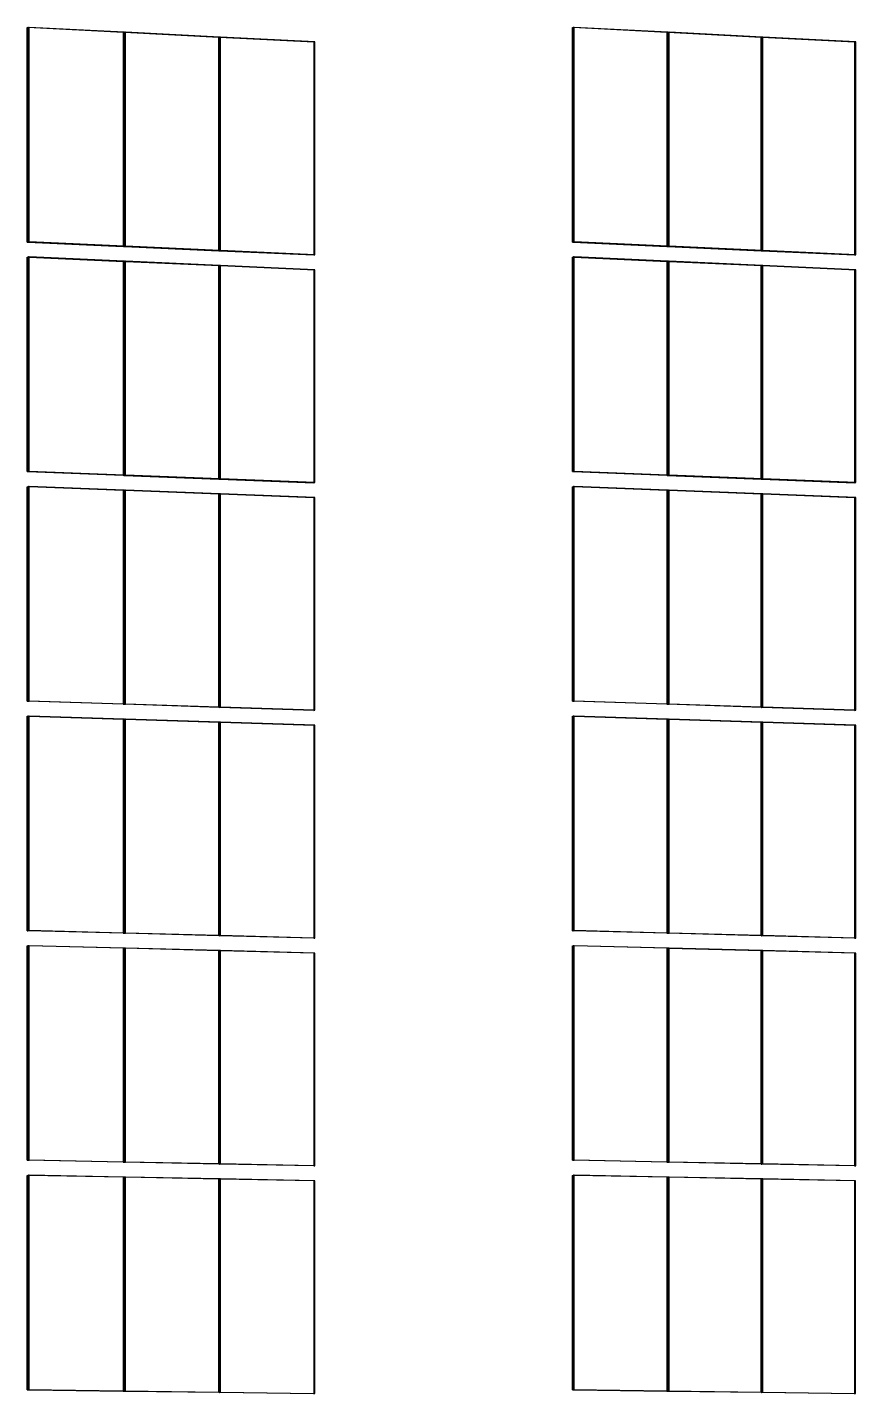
# Model space of a CAD drawing. Header units: inches. Extents: x -3457 to 3579, y -2730 to 2631.
# Drawn here: x 949 to 1385, y 256 to 975 of the extents above; entities that cross this region are included whole.
import ezdxf

# ---------------------------------------------------------------- set-up
doc = ezdxf.new("R2010")
doc.units = ezdxf.units.IN
doc.header["$MEASUREMENT"] = 0

msp = doc.modelspace()

# ---------------------------------------------------------------- linework, layer by layer
for p, q in [((948.9, 974.76), (949.49, 974.91)), ((948.9, 861.88), (948.9, 974.76)), ((949.25, 974.74), (949.84, 974.89)), ((999.36, 972.19), (949.25, 974.74)), ((949.25, 974.74), (949.25, 861.87)), ((949.49, 862.02), (949.49, 974.91)), ((949.84, 974.89), (949.49, 974.91)), ((949.84, 862.01), (949.84, 974.89)), ((999.95, 972.34), (949.84, 974.89)), ((999.36, 972.19), (999.95, 972.34)), ((999.36, 972.19), (999.36, 859.61)), ((999.63, 972.17), (1000.22, 972.33)), ((999.63, 859.6), (999.63, 972.17)), ((999.95, 859.75), (999.95, 972.34)), ((999.98, 972.15), (1000.57, 972.31)), ((999.98, 972.15), (999.98, 859.58)), ((1049.74, 969.62), (999.98, 972.15)), ((1000.22, 859.74), (1000.22, 972.33)), ((1000.57, 972.31), (1000.22, 972.33)), ((1000.57, 859.72), (1000.57, 972.31)), ((1050.33, 969.78), (1000.57, 972.31)), ((1235.85, 974.76), (1236.48, 974.91)), ((1235.85, 861.88), (1235.85, 974.76)), ((1236.2, 974.74), (1236.83, 974.89)), ((1285.55, 972.19), (1236.2, 974.74)), ((1236.2, 974.74), (1236.2, 861.87)), ((1236.48, 862.02), (1236.48, 974.91)), ((1236.83, 974.89), (1236.48, 974.91)), ((1236.83, 862.01), (1236.83, 974.89)), ((1286.19, 972.34), (1236.83, 974.89)), ((1285.55, 972.19), (1286.19, 972.34)), ((1285.55, 972.19), (1285.55, 859.61)), ((1285.82, 972.17), (1286.46, 972.33)), ((1285.82, 859.6), (1285.82, 972.17)), ((1286.16, 972.15), (1286.8, 972.31)), ((1286.16, 972.15), (1286.16, 859.58)), ((1335.18, 969.62), (1286.16, 972.15)), ((1286.19, 859.75), (1286.19, 972.34)), ((1286.46, 859.74), (1286.46, 972.33)), ((1286.8, 972.31), (1286.46, 972.33)), ((1286.8, 859.72), (1286.8, 972.31)), ((1335.82, 969.78), (1286.8, 972.31)), ((1049.74, 969.62), (1050.33, 969.78)), ((1049.74, 857.34), (1049.74, 969.62)), ((1049.82, 969.62), (1049.74, 969.62)), ((1049.82, 969.62), (1050.42, 969.77)), ((1049.82, 969.62), (1049.82, 857.34)), ((1050.08, 969.6), (1050.68, 969.76)), ((1099.67, 967.08), (1050.08, 969.6)), ((1050.08, 969.6), (1050.08, 857.33)), ((1050.33, 857.48), (1050.33, 969.78)), ((1050.42, 969.77), (1050.33, 969.78)), ((1050.42, 857.48), (1050.42, 969.77)), ((1050.68, 969.76), (1050.42, 969.77)), ((1100.27, 967.24), (1050.68, 969.76)), ((1050.68, 857.47), (1050.68, 969.76)), ((1099.67, 967.08), (1100.27, 967.24)), ((1099.67, 967.08), (1099.67, 855.1)), ((1100.27, 855.23), (1100.27, 967.24)), ((1335.18, 969.62), (1335.82, 969.78)), ((1335.18, 857.34), (1335.18, 969.62)), ((1335.26, 969.62), (1335.18, 969.62)), ((1335.26, 969.62), (1335.9, 969.77)), ((1335.26, 969.62), (1335.26, 857.34)), ((1335.51, 969.6), (1336.16, 969.76)), ((1384.35, 967.08), (1335.51, 969.6)), ((1335.51, 969.6), (1335.51, 857.33)), ((1335.82, 857.48), (1335.82, 969.78)), ((1335.9, 969.77), (1335.82, 969.78)), ((1335.9, 857.48), (1335.9, 969.77)), ((1336.16, 969.76), (1335.9, 969.77)), ((1385, 967.24), (1336.16, 969.76)), ((1336.16, 857.47), (1336.16, 969.76)), ((1384.35, 967.08), (1385, 967.24)), ((1384.35, 967.08), (1384.35, 855.1)), ((1385, 855.23), (1385, 967.24)), ((949.49, 862.02), (948.9, 861.88)), ((948.9, 861.88), (949.25, 861.87)), ((949.25, 861.87), (949.84, 862.01)), ((949.25, 861.87), (999.36, 859.61)), ((949.77, 862.01), (949.84, 862.01)), ((999.95, 859.75), (949.84, 862.01)), ((999.36, 859.61), (999.95, 859.75)), ((1000.22, 859.74), (999.63, 859.6)), ((999.63, 859.6), (999.98, 859.58)), ((1000.22, 859.74), (999.95, 859.75)), ((999.98, 859.58), (1000.57, 859.72)), ((999.98, 859.58), (1049.74, 857.34)), ((1000.5, 859.72), (1000.22, 859.74)), ((1000.57, 859.72), (1000.5, 859.72)), ((1050.33, 857.48), (1000.57, 859.72)), ((1050.33, 857.48), (1049.74, 857.34)), ((1049.74, 857.34), (1049.82, 857.34)), ((1049.82, 857.34), (1050.42, 857.48)), ((1049.82, 857.34), (1050.08, 857.33)), ((1050.08, 857.33), (1050.68, 857.47)), ((1050.08, 857.33), (1099.67, 855.1)), ((1050.42, 857.48), (1050.33, 857.48)), ((1050.68, 857.47), (1050.42, 857.48)), ((1100.27, 855.23), (1050.68, 857.47)), ((1236.48, 862.02), (1235.85, 861.88)), ((1235.85, 861.88), (1236.2, 861.87)), ((1236.2, 861.87), (1236.83, 862.01)), ((1236.2, 861.87), (1285.55, 859.61)), ((1236.76, 862.01), (1236.83, 862.01)), ((1286.19, 859.75), (1236.83, 862.01)), ((1285.55, 859.61), (1286.19, 859.75)), ((1286.46, 859.74), (1285.82, 859.6)), ((1285.82, 859.6), (1286.16, 859.58)), ((1286.16, 859.58), (1286.8, 859.72)), ((1286.16, 859.58), (1335.18, 857.34)), ((1286.46, 859.74), (1286.19, 859.75)), ((1286.73, 859.72), (1286.46, 859.74)), ((1286.8, 859.72), (1286.73, 859.72)), ((1335.82, 857.48), (1286.8, 859.72)), ((1335.82, 857.48), (1335.18, 857.34)), ((1335.18, 857.34), (1335.26, 857.34)), ((1335.26, 857.34), (1335.9, 857.48)), ((1335.26, 857.34), (1335.51, 857.33)), ((1335.51, 857.33), (1336.16, 857.47)), ((1335.51, 857.33), (1384.35, 855.1)), ((1335.9, 857.48), (1335.82, 857.48)), ((1336.16, 857.47), (1335.9, 857.48)), ((1385, 855.23), (1336.16, 857.47)), ((948.9, 853.94), (949.49, 854.07)), ((948.9, 741.06), (948.9, 853.94)), ((949.25, 853.92), (949.83, 854.06)), ((949.25, 853.92), (949.25, 741.05)), ((949.83, 853.89), (949.25, 853.92)), ((949.49, 741.18), (949.49, 854.07)), ((949.83, 854.06), (949.49, 854.07)), ((999.95, 851.82), (949.83, 854.06)), ((949.83, 853.89), (949.83, 854.06)), ((949.83, 741.17), (949.83, 853.89)), ((999.36, 851.68), (949.83, 853.89)), ((949.83, 853.89), (999.55, 851.73)), ((999.36, 851.68), (999.55, 851.73)), ((999.36, 851.68), (999.36, 739.11)), ((999.55, 851.73), (999.95, 851.82)), ((999.55, 851.73), (999.82, 851.72)), ((999.63, 851.67), (999.82, 851.72)), ((999.63, 739.1), (999.63, 851.67)), ((999.82, 851.72), (999.95, 851.75)), ((999.82, 851.72), (999.95, 851.71)), ((999.95, 851.75), (999.95, 851.82)), ((999.95, 851.75), (1000.22, 851.81)), ((999.95, 851.71), (999.95, 851.75)), ((999.95, 739.23), (999.95, 851.71)), ((999.95, 851.71), (1000.17, 851.7)), ((999.97, 851.66), (1000.17, 851.7)), ((1000.22, 851.65), (999.97, 851.66)), ((999.97, 851.66), (999.97, 739.08)), ((1000.17, 851.7), (1000.22, 851.71)), ((1000.17, 851.7), (1000.22, 851.7)), ((1000.56, 851.79), (1000.22, 851.81)), ((1000.22, 851.71), (1000.22, 851.81)), ((1000.22, 851.71), (1000.56, 851.79)), ((1000.22, 851.7), (1000.22, 851.71)), ((1000.22, 851.65), (1000.22, 851.7)), ((1000.22, 851.7), (1000.56, 851.69)), ((1000.22, 739.22), (1000.22, 851.65)), ((1000.56, 851.63), (1000.22, 851.65)), ((1050.33, 849.57), (1000.56, 851.79)), ((1000.56, 851.69), (1000.56, 851.79)), ((1000.56, 851.63), (1000.56, 851.69)), ((1000.56, 851.69), (1050.13, 849.53)), ((1000.56, 739.2), (1000.56, 851.63)), ((1049.73, 849.44), (1000.56, 851.63)), ((1049.73, 849.44), (1050.13, 849.53)), ((1049.82, 849.43), (1049.73, 849.44)), ((1049.73, 737.16), (1049.73, 849.44)), ((1049.82, 849.43), (1050.22, 849.52)), ((1049.82, 849.43), (1049.82, 737.16)), ((1050.08, 849.42), (1050.33, 849.48)), ((1050.33, 849.41), (1050.08, 849.42)), ((1050.08, 849.42), (1050.08, 737.15)), ((1050.13, 849.53), (1050.33, 849.57)), ((1050.13, 849.53), (1050.22, 849.52)), ((1050.22, 849.52), (1050.33, 849.55)), ((1050.22, 849.52), (1050.33, 849.52)), ((1050.42, 849.57), (1050.33, 849.57)), ((1050.33, 849.55), (1050.42, 849.57)), ((1050.33, 849.55), (1050.33, 849.57)), ((1050.33, 849.52), (1050.33, 849.55)), ((1050.33, 849.52), (1050.42, 849.52)), ((1050.33, 849.48), (1050.33, 849.52)), ((1050.33, 849.48), (1050.42, 849.5)), ((1050.33, 849.41), (1050.33, 849.48)), ((1050.33, 737.28), (1050.33, 849.41)), ((1050.42, 849.41), (1050.33, 849.41)), ((1050.68, 849.56), (1050.42, 849.57)), ((1050.42, 849.52), (1050.42, 849.57)), ((1050.42, 849.52), (1050.48, 849.51)), ((1050.42, 849.5), (1050.42, 849.52)), ((1050.42, 849.5), (1050.48, 849.51)), ((1050.42, 849.41), (1050.42, 849.5)), ((1050.42, 737.27), (1050.42, 849.41)), ((1050.68, 849.4), (1050.42, 849.41)), ((1050.48, 849.51), (1050.68, 849.56)), ((1050.48, 849.51), (1050.68, 849.5)), ((1100.27, 847.35), (1050.68, 849.56)), ((1050.68, 849.5), (1050.68, 849.56)), ((1050.68, 849.5), (1100.27, 847.35)), ((1050.68, 849.4), (1050.68, 849.5)), ((1050.68, 737.26), (1050.68, 849.4)), ((1099.66, 847.21), (1050.68, 849.4)), ((1099.67, 855.1), (1100.27, 855.23)), ((1235.85, 853.94), (1236.48, 854.07)), ((1235.85, 741.06), (1235.85, 853.94)), ((1236.19, 853.92), (1236.82, 854.06)), ((1236.19, 853.92), (1236.19, 741.05)), ((1236.82, 853.89), (1236.19, 853.92)), ((1236.48, 741.18), (1236.48, 854.07)), ((1236.82, 854.06), (1236.48, 854.07)), ((1286.19, 851.82), (1236.82, 854.06)), ((1236.82, 853.89), (1236.82, 854.06)), ((1236.82, 741.17), (1236.82, 853.89)), ((1285.55, 851.68), (1236.82, 853.89)), ((1236.82, 853.89), (1285.76, 851.73)), ((1285.55, 851.68), (1285.76, 851.73)), ((1285.55, 851.68), (1285.55, 739.11)), ((1285.76, 851.73), (1286.19, 851.82)), ((1285.76, 851.73), (1286.03, 851.72)), ((1285.82, 851.67), (1286.03, 851.72)), ((1285.82, 739.1), (1285.82, 851.67)), ((1286.03, 851.72), (1286.19, 851.75)), ((1286.03, 851.72), (1286.19, 851.71)), ((1286.16, 851.66), (1286.19, 851.66)), ((1286.19, 851.66), (1286.16, 851.66)), ((1286.16, 851.66), (1286.16, 739.08)), ((1286.19, 851.75), (1286.19, 851.82)), ((1286.19, 851.75), (1286.45, 851.81)), ((1286.19, 851.71), (1286.19, 851.75)), ((1286.19, 851.71), (1286.37, 851.7)), ((1286.19, 851.66), (1286.19, 851.71)), ((1286.19, 851.66), (1286.37, 851.7)), ((1286.19, 739.23), (1286.19, 851.66)), ((1286.19, 851.66), (1286.19, 851.66)), ((1286.45, 851.64), (1286.19, 851.66)), ((1286.37, 851.7), (1286.45, 851.72)), ((1286.37, 851.7), (1286.45, 851.7)), ((1286.79, 851.79), (1286.45, 851.81)), ((1286.45, 851.72), (1286.45, 851.81)), ((1286.45, 851.72), (1286.79, 851.79)), ((1286.45, 851.7), (1286.45, 851.72)), ((1286.45, 851.64), (1286.45, 851.7)), ((1286.45, 851.7), (1286.79, 851.68)), ((1286.45, 739.22), (1286.45, 851.64)), ((1286.79, 851.63), (1286.45, 851.64)), ((1335.82, 849.57), (1286.79, 851.79)), ((1286.79, 851.68), (1286.79, 851.79)), ((1286.79, 851.68), (1335.6, 849.53)), ((1286.79, 851.63), (1286.79, 851.68)), ((1286.79, 739.2), (1286.79, 851.63)), ((1335.17, 849.44), (1286.79, 851.63)), ((1335.17, 849.44), (1335.6, 849.53)), ((1335.26, 849.43), (1335.17, 849.44)), ((1335.17, 737.16), (1335.17, 849.44)), ((1335.26, 849.43), (1335.68, 849.52)), ((1335.26, 849.43), (1335.26, 737.16)), ((1335.51, 849.42), (1335.82, 849.49)), ((1335.82, 849.41), (1335.51, 849.42)), ((1335.51, 849.42), (1335.51, 737.15)), ((1335.6, 849.53), (1335.82, 849.57)), ((1335.6, 849.53), (1335.68, 849.52)), ((1335.68, 849.52), (1335.82, 849.55)), ((1335.68, 849.52), (1335.82, 849.52)), ((1335.9, 849.57), (1335.82, 849.57)), ((1335.82, 849.55), (1335.9, 849.57)), ((1335.82, 849.55), (1335.82, 849.57)), ((1335.82, 849.52), (1335.82, 849.55)), ((1335.82, 849.52), (1335.9, 849.52)), ((1335.82, 849.49), (1335.82, 849.52)), ((1335.82, 849.49), (1335.9, 849.5)), ((1335.82, 849.41), (1335.82, 849.49)), ((1335.82, 737.28), (1335.82, 849.41)), ((1335.9, 849.4), (1335.82, 849.41)), ((1336.16, 849.56), (1335.9, 849.57)), ((1335.9, 849.52), (1335.9, 849.57)), ((1335.9, 849.52), (1335.94, 849.51)), ((1335.9, 849.5), (1335.9, 849.52)), ((1335.9, 849.5), (1335.94, 849.51)), ((1335.9, 849.4), (1335.9, 849.5)), ((1335.9, 737.27), (1335.9, 849.4)), ((1336.16, 849.39), (1335.9, 849.4)), ((1335.94, 849.51), (1336.16, 849.56)), ((1335.94, 849.51), (1336.16, 849.5)), ((1385, 847.35), (1336.16, 849.56)), ((1336.16, 849.5), (1336.16, 849.56)), ((1336.16, 849.5), (1385, 847.35)), ((1336.16, 849.39), (1336.16, 849.5)), ((1336.16, 737.26), (1336.16, 849.39)), ((1384.35, 847.21), (1336.16, 849.39)), ((1384.35, 855.1), (1385, 855.23)), ((1099.66, 847.21), (1100.27, 847.35)), ((1099.66, 847.21), (1099.66, 735.23)), ((1100.27, 735.34), (1100.27, 847.35)), ((1384.35, 847.21), (1385, 847.35)), ((1384.35, 847.21), (1384.35, 735.23)), ((1385, 735.34), (1385, 847.35)), ((949.49, 741.18), (948.9, 741.06)), ((948.9, 741.06), (949.25, 741.05)), ((949.25, 741.05), (949.83, 741.17)), ((949.25, 741.05), (999.36, 739.11)), ((999.55, 739.15), (949.25, 741.05)), ((949.77, 741.17), (949.83, 741.17)), ((999.95, 739.23), (949.83, 741.17)), ((1236.48, 741.18), (1235.85, 741.06)), ((1235.85, 741.06), (1236.19, 741.05)), ((1236.19, 741.05), (1236.82, 741.17)), ((1236.19, 741.05), (1285.55, 739.11)), ((1285.76, 739.15), (1236.19, 741.05)), ((1236.76, 741.17), (1236.82, 741.17)), ((1286.19, 739.23), (1236.82, 741.17)), ((999.36, 739.11), (999.55, 739.15)), ((999.55, 739.15), (999.95, 739.23)), ((999.82, 739.14), (999.55, 739.15)), ((999.82, 739.14), (999.63, 739.1)), ((999.63, 739.1), (999.97, 739.08)), ((1000.22, 739.22), (999.82, 739.14)), ((1000.17, 739.12), (999.82, 739.14)), ((1000.22, 739.22), (999.95, 739.23)), ((999.97, 739.08), (1000.17, 739.12)), ((999.97, 739.08), (1049.73, 737.16)), ((1000.17, 739.12), (1000.56, 739.2)), ((1050.13, 737.24), (1000.17, 739.12)), ((1000.5, 739.21), (1000.22, 739.22)), ((1000.56, 739.2), (1000.5, 739.21)), ((1050.33, 737.28), (1000.56, 739.2)), ((1050.13, 737.24), (1049.73, 737.16)), ((1049.73, 737.16), (1049.82, 737.16)), ((1049.82, 737.16), (1050.22, 737.23)), ((1049.82, 737.16), (1050.08, 737.15)), ((1050.08, 737.15), (1050.48, 737.22)), ((1050.08, 737.15), (1099.66, 735.23)), ((1050.33, 737.28), (1050.13, 737.24)), ((1050.22, 737.23), (1050.13, 737.24)), ((1050.22, 737.23), (1050.42, 737.27)), ((1050.48, 737.22), (1050.22, 737.23)), ((1050.42, 737.27), (1050.33, 737.28)), ((1050.42, 737.27), (1050.68, 737.26)), ((1050.48, 737.22), (1050.68, 737.26)), ((1100.27, 735.34), (1050.48, 737.22)), ((1100.27, 735.34), (1050.68, 737.26)), ((1099.66, 735.23), (1100.27, 735.34)), ((1285.55, 739.11), (1285.76, 739.15)), ((1285.76, 739.15), (1286.19, 739.23)), ((1286.03, 739.14), (1285.76, 739.15)), ((1286.03, 739.14), (1285.82, 739.1)), ((1285.82, 739.1), (1286.16, 739.08)), ((1286.45, 739.22), (1286.03, 739.14)), ((1286.37, 739.12), (1286.03, 739.14)), ((1286.16, 739.08), (1286.37, 739.12)), ((1286.16, 739.08), (1335.17, 737.16)), ((1286.45, 739.22), (1286.19, 739.23)), ((1286.37, 739.12), (1286.79, 739.2)), ((1335.6, 737.24), (1286.37, 739.12)), ((1286.73, 739.21), (1286.45, 739.22)), ((1286.79, 739.2), (1286.73, 739.21)), ((1335.82, 737.28), (1286.79, 739.2)), ((1335.6, 737.24), (1335.17, 737.16)), ((1335.17, 737.16), (1335.26, 737.16)), ((1335.26, 737.16), (1335.68, 737.23)), ((1335.26, 737.16), (1335.51, 737.15)), ((1335.51, 737.15), (1335.94, 737.22)), ((1335.51, 737.15), (1384.35, 735.23)), ((1335.82, 737.28), (1335.6, 737.24)), ((1335.68, 737.23), (1335.6, 737.24)), ((1335.68, 737.23), (1335.9, 737.27)), ((1335.94, 737.22), (1335.68, 737.23)), ((1335.9, 737.27), (1335.82, 737.28)), ((1335.9, 737.27), (1336.16, 737.26)), ((1335.94, 737.22), (1336.16, 737.26)), ((1385, 735.34), (1335.94, 737.22)), ((1385, 735.34), (1336.16, 737.26)), ((1384.35, 735.23), (1385, 735.34)), ((948.9, 733.11), (949.48, 733.23)), ((948.9, 620.24), (948.9, 733.11)), ((949.25, 733.1), (949.83, 733.22)), ((949.25, 733.1), (949.25, 620.23)), ((949.83, 733.08), (949.25, 733.1)), ((949.48, 620.34), (949.48, 733.23)), ((949.83, 733.22), (949.48, 733.23)), ((999.95, 731.3), (949.83, 733.22)), ((949.83, 733.08), (949.83, 733.22)), ((999.36, 731.18), (949.83, 733.08)), ((949.83, 620.33), (949.83, 733.08)), ((999.36, 731.18), (999.95, 731.3)), ((999.36, 731.18), (999.36, 618.72)), ((999.63, 731.17), (1000.22, 731.29)), ((999.63, 618.6), (999.63, 731.17)), ((999.95, 618.71), (999.95, 731.3)), ((999.97, 731.16), (1000.56, 731.28)), ((999.97, 731.16), (999.97, 618.71)), ((1000.22, 731.15), (999.97, 731.16)), ((1000.56, 731.28), (1000.22, 731.29)), ((1000.22, 731.15), (1000.22, 731.29)), ((1000.22, 618.7), (1000.22, 731.15)), ((1000.56, 731.14), (1000.22, 731.15)), ((1050.33, 729.37), (1000.56, 731.28)), ((1000.56, 731.14), (1000.56, 731.28)), ((1000.56, 618.69), (1000.56, 731.14)), ((1049.73, 729.25), (1000.56, 731.14)), ((1049.73, 729.25), (1050.33, 729.37)), ((1049.82, 729.25), (1049.73, 729.25)), ((1049.73, 617.09), (1049.73, 729.25)), ((1049.82, 729.25), (1050.41, 729.37)), ((1049.82, 729.25), (1049.82, 617.09)), ((1050.08, 729.24), (1050.67, 729.36)), ((1050.08, 729.24), (1050.08, 617.08)), ((1050.33, 729.23), (1050.08, 729.24)), ((1050.41, 729.37), (1050.33, 729.37)), ((1050.33, 729.23), (1050.33, 729.37)), ((1050.33, 617.07), (1050.33, 729.23)), ((1050.41, 729.23), (1050.33, 729.23)), ((1050.67, 729.36), (1050.41, 729.37)), ((1050.41, 729.23), (1050.41, 729.37)), ((1050.41, 617.07), (1050.41, 729.23)), ((1050.67, 729.22), (1050.41, 729.23)), ((1100.26, 727.46), (1050.67, 729.36)), ((1050.67, 729.22), (1050.67, 729.36)), ((1050.67, 617.06), (1050.67, 729.22)), ((1099.66, 727.34), (1050.67, 729.22)), ((1099.66, 727.34), (1100.26, 727.46)), ((1099.66, 727.34), (1099.66, 615.48)), ((1100.26, 615.46), (1100.26, 727.46)), ((1235.85, 733.11), (1236.48, 733.23)), ((1235.85, 620.24), (1235.85, 733.11)), ((1236.19, 733.1), (1236.82, 733.22)), ((1236.19, 733.1), (1236.19, 620.23)), ((1236.82, 733.08), (1236.19, 733.1)), ((1236.48, 620.34), (1236.48, 733.23)), ((1236.82, 733.22), (1236.48, 733.23)), ((1286.19, 731.3), (1236.82, 733.22)), ((1236.82, 733.08), (1236.82, 733.22)), ((1285.55, 731.18), (1236.82, 733.08)), ((1236.82, 620.33), (1236.82, 733.08)), ((1285.55, 731.18), (1286.19, 731.3)), ((1285.55, 731.18), (1285.55, 618.73)), ((1285.82, 731.17), (1286.45, 731.29)), ((1285.82, 618.6), (1285.82, 731.17)), ((1286.16, 731.16), (1286.79, 731.28)), ((1286.19, 731.16), (1286.16, 731.16)), ((1286.16, 731.16), (1286.16, 618.71)), ((1286.19, 731.16), (1286.19, 731.3)), ((1286.19, 618.71), (1286.19, 731.16)), ((1286.45, 731.15), (1286.19, 731.16)), ((1286.79, 731.28), (1286.45, 731.29)), ((1286.45, 731.15), (1286.45, 731.29)), ((1286.45, 618.7), (1286.45, 731.15)), ((1286.79, 731.13), (1286.45, 731.15)), ((1335.81, 729.37), (1286.79, 731.28)), ((1286.79, 731.13), (1286.79, 731.28)), ((1286.79, 618.69), (1286.79, 731.13)), ((1335.17, 729.25), (1286.79, 731.13)), ((1335.17, 729.25), (1335.81, 729.37)), ((1335.25, 729.25), (1335.17, 729.25)), ((1335.17, 617.1), (1335.17, 729.25)), ((1335.25, 729.25), (1335.9, 729.37)), ((1335.25, 729.25), (1335.25, 617.09)), ((1335.51, 729.24), (1336.15, 729.36)), ((1335.51, 729.24), (1335.51, 617.08)), ((1335.81, 729.23), (1335.51, 729.24)), ((1335.9, 729.37), (1335.81, 729.37)), ((1335.81, 729.23), (1335.81, 729.37)), ((1335.81, 617.07), (1335.81, 729.23)), ((1335.9, 729.22), (1335.81, 729.23)), ((1336.15, 729.36), (1335.9, 729.37)), ((1335.9, 729.22), (1335.9, 729.37)), ((1335.9, 617.07), (1335.9, 729.22)), ((1336.15, 729.21), (1335.9, 729.22)), ((1385, 727.46), (1336.15, 729.36)), ((1336.15, 729.21), (1336.15, 729.36)), ((1336.15, 617.06), (1336.15, 729.21)), ((1384.35, 727.34), (1336.15, 729.21)), ((1384.35, 727.34), (1385, 727.46)), ((1384.35, 727.34), (1384.35, 615.48)), ((1385, 615.46), (1385, 727.46)), ((949.48, 620.34), (948.9, 620.24)), ((948.9, 620.24), (949.25, 620.23)), ((949.25, 620.23), (949.83, 620.33)), ((999.36, 618.61), (949.25, 620.23)), ((949.77, 620.33), (949.83, 620.33)), ((999.36, 618.72), (949.83, 620.33)), ((999.36, 618.72), (999.36, 618.61)), ((999.95, 618.71), (999.36, 618.72)), ((999.36, 618.61), (999.95, 618.71)), ((999.63, 618.6), (999.36, 618.61)), ((999.97, 618.66), (999.63, 618.6)), ((999.97, 618.59), (999.63, 618.6)), ((999.97, 618.71), (999.95, 618.71)), ((1000.22, 618.7), (999.97, 618.71)), ((999.97, 618.71), (999.97, 618.66)), ((1000.22, 618.7), (999.97, 618.66)), ((999.97, 618.59), (1000.56, 618.69)), ((999.97, 618.66), (999.97, 618.59)), ((1049.73, 616.98), (999.97, 618.59)), ((1000.5, 618.69), (1000.22, 618.7)), ((1000.56, 618.69), (1000.5, 618.69)), ((1049.73, 617.09), (1000.56, 618.69)), ((1236.48, 620.34), (1235.85, 620.24)), ((1235.85, 620.24), (1236.19, 620.23)), ((1236.19, 620.23), (1236.82, 620.33)), ((1285.55, 618.61), (1236.19, 620.23)), ((1236.76, 620.33), (1236.82, 620.33)), ((1285.55, 618.73), (1236.82, 620.33)), ((1285.55, 618.73), (1285.55, 618.61)), ((1286.16, 618.71), (1285.55, 618.73)), ((1285.55, 618.61), (1286.16, 618.7)), ((1285.82, 618.6), (1285.55, 618.61)), ((1286.16, 618.65), (1285.82, 618.6)), ((1286.16, 618.59), (1285.82, 618.6)), ((1286.16, 618.7), (1286.19, 618.71)), ((1286.19, 618.71), (1286.16, 618.71)), ((1286.16, 618.71), (1286.16, 618.7)), ((1286.45, 618.7), (1286.16, 618.65)), ((1286.16, 618.7), (1286.16, 618.65)), ((1286.16, 618.59), (1286.79, 618.69)), ((1286.16, 618.65), (1286.16, 618.59)), ((1335.17, 616.98), (1286.16, 618.59)), ((1286.45, 618.7), (1286.19, 618.71)), ((1286.73, 618.69), (1286.45, 618.7)), ((1286.79, 618.69), (1286.73, 618.69)), ((1335.17, 617.1), (1286.79, 618.69)), ((948.9, 612.29), (949.48, 612.39)), ((948.9, 499.42), (948.9, 612.29)), ((949.25, 612.28), (949.83, 612.38)), ((949.25, 612.28), (949.25, 499.41)), ((949.83, 612.26), (949.25, 612.28)), ((949.48, 499.5), (949.48, 612.39)), ((949.83, 612.38), (949.48, 612.39)), ((999.95, 610.78), (949.83, 612.38)), ((949.83, 612.26), (949.83, 612.38)), ((949.83, 499.49), (949.83, 612.26)), ((999.36, 610.68), (949.83, 612.26)), ((1049.73, 616.98), (1049.73, 617.09)), ((1049.82, 617.09), (1049.73, 617.09)), ((1049.82, 616.99), (1049.73, 616.98)), ((1049.82, 616.97), (1049.73, 616.98)), ((1049.82, 617.09), (1049.82, 616.99)), ((1050.08, 617.08), (1049.82, 617.09)), ((1050.08, 617.03), (1049.82, 616.99)), ((1049.82, 616.97), (1050.08, 617.01)), ((1049.82, 616.99), (1049.82, 616.97)), ((1050.08, 616.96), (1049.82, 616.97)), ((1050.08, 617.08), (1050.08, 617.03)), ((1050.33, 617.07), (1050.08, 617.08)), ((1050.08, 617.01), (1050.41, 617.07)), ((1050.33, 617.07), (1050.08, 617.03)), ((1050.08, 616.96), (1050.67, 617.06)), ((1050.08, 617.03), (1050.08, 617.01)), ((1050.08, 617.01), (1050.08, 616.96)), ((1099.66, 615.36), (1050.08, 616.96)), ((1050.41, 617.07), (1050.33, 617.07)), ((1050.67, 617.06), (1050.41, 617.07)), ((1099.66, 615.48), (1050.67, 617.06)), ((1099.66, 615.48), (1099.66, 615.36)), ((1100.26, 615.46), (1099.66, 615.48)), ((1099.66, 615.36), (1100.26, 615.46)), ((1235.85, 612.29), (1236.48, 612.39)), ((1235.85, 499.42), (1235.85, 612.29)), ((1236.19, 612.28), (1236.82, 612.38)), ((1236.19, 612.28), (1236.19, 499.41)), ((1236.82, 612.26), (1236.19, 612.28)), ((1236.48, 499.5), (1236.48, 612.39)), ((1236.82, 612.38), (1236.48, 612.39)), ((1286.18, 610.78), (1236.82, 612.38)), ((1236.82, 612.26), (1236.82, 612.38)), ((1236.82, 499.49), (1236.82, 612.26)), ((1285.55, 610.68), (1236.82, 612.26)), ((1335.17, 616.98), (1335.17, 617.1)), ((1335.25, 617.09), (1335.17, 617.1)), ((1335.25, 616.99), (1335.17, 616.98)), ((1335.25, 616.97), (1335.17, 616.98)), ((1335.25, 617.09), (1335.25, 616.99)), ((1335.51, 617.08), (1335.25, 617.09)), ((1335.51, 617.03), (1335.25, 616.99)), ((1335.25, 616.97), (1335.51, 617.01)), ((1335.25, 616.99), (1335.25, 616.97)), ((1335.51, 616.96), (1335.25, 616.97)), ((1335.51, 617.08), (1335.51, 617.03)), ((1335.81, 617.07), (1335.51, 617.08)), ((1335.51, 617.01), (1335.9, 617.07)), ((1335.81, 617.07), (1335.51, 617.03)), ((1335.51, 616.96), (1336.15, 617.06)), ((1335.51, 617.03), (1335.51, 617.01)), ((1335.51, 617.01), (1335.51, 616.96)), ((1384.35, 615.36), (1335.51, 616.96)), ((1335.9, 617.07), (1335.81, 617.07)), ((1336.15, 617.06), (1335.9, 617.07)), ((1384.35, 615.48), (1336.15, 617.06)), ((1384.35, 615.48), (1384.35, 615.36)), ((1385, 615.46), (1384.35, 615.48)), ((1384.35, 615.36), (1385, 615.46)), ((999.36, 610.68), (999.95, 610.78)), ((999.36, 610.68), (999.36, 498.2)), ((999.62, 610.67), (1000.21, 610.77)), ((999.62, 498.1), (999.62, 610.67)), ((999.95, 498.18), (999.95, 610.78)), ((999.97, 610.66), (1000.56, 610.76)), ((1000.21, 610.65), (999.97, 610.66)), ((999.97, 610.66), (999.97, 498.18)), ((1000.56, 610.76), (1000.21, 610.77)), ((1000.21, 610.65), (1000.21, 610.77)), ((1000.21, 498.18), (1000.21, 610.65)), ((1000.56, 610.64), (1000.21, 610.65)), ((1050.33, 609.17), (1000.56, 610.76)), ((1000.56, 610.64), (1000.56, 610.76)), ((1000.56, 498.17), (1000.56, 610.64)), ((1049.73, 609.07), (1000.56, 610.64)), ((1049.73, 609.07), (1050.33, 609.17)), ((1049.81, 609.07), (1049.73, 609.07)), ((1049.73, 496.89), (1049.73, 609.07)), ((1049.81, 609.07), (1050.41, 609.16)), ((1049.81, 609.07), (1049.81, 496.88)), ((1050.08, 609.06), (1050.67, 609.16)), ((1050.33, 609.05), (1050.08, 609.06)), ((1050.08, 609.06), (1050.08, 496.88)), ((1050.41, 609.16), (1050.33, 609.17)), ((1050.33, 609.05), (1050.33, 609.17)), ((1050.33, 496.87), (1050.33, 609.05)), ((1050.41, 609.05), (1050.33, 609.05)), ((1050.67, 609.16), (1050.41, 609.16)), ((1050.41, 609.05), (1050.41, 609.16)), ((1050.41, 496.87), (1050.41, 609.05)), ((1050.67, 609.04), (1050.41, 609.05)), ((1100.26, 607.57), (1050.67, 609.16)), ((1050.67, 609.04), (1050.67, 609.16)), ((1050.67, 496.86), (1050.67, 609.04)), ((1099.66, 607.47), (1050.67, 609.04)), ((1099.66, 607.47), (1100.26, 607.57)), ((1099.66, 607.47), (1099.66, 495.58)), ((1100.26, 495.57), (1100.26, 607.57)), ((1285.55, 610.68), (1286.18, 610.78)), ((1285.55, 610.68), (1285.55, 498.2)), ((1285.81, 610.67), (1286.45, 610.77)), ((1285.81, 498.1), (1285.81, 610.67)), ((1286.15, 610.66), (1286.79, 610.76)), ((1286.18, 610.66), (1286.15, 610.66)), ((1286.15, 610.66), (1286.15, 498.18)), ((1286.18, 610.66), (1286.18, 610.78)), ((1286.18, 498.18), (1286.18, 610.66)), ((1286.45, 610.65), (1286.18, 610.66)), ((1286.79, 610.76), (1286.45, 610.77)), ((1286.45, 610.65), (1286.45, 610.77)), ((1286.45, 498.18), (1286.45, 610.65)), ((1286.79, 610.64), (1286.45, 610.65)), ((1335.81, 609.17), (1286.79, 610.76)), ((1286.79, 610.64), (1286.79, 610.76)), ((1286.79, 498.17), (1286.79, 610.64)), ((1335.17, 609.07), (1286.79, 610.64)), ((1335.17, 609.07), (1335.81, 609.17)), ((1335.25, 609.07), (1335.17, 609.07)), ((1335.17, 496.89), (1335.17, 609.07)), ((1335.25, 609.07), (1335.89, 609.16)), ((1335.25, 609.07), (1335.25, 496.89)), ((1335.51, 609.06), (1336.15, 609.16)), ((1335.81, 609.05), (1335.51, 609.06)), ((1335.51, 609.06), (1335.51, 496.88)), ((1335.89, 609.16), (1335.81, 609.17)), ((1335.81, 609.05), (1335.81, 609.17)), ((1335.81, 496.87), (1335.81, 609.05)), ((1335.89, 609.04), (1335.81, 609.05)), ((1336.15, 609.16), (1335.89, 609.16)), ((1335.89, 609.04), (1335.89, 609.16)), ((1335.89, 496.87), (1335.89, 609.04)), ((1336.15, 609.04), (1335.89, 609.04)), ((1385, 607.57), (1336.15, 609.16)), ((1336.15, 609.04), (1336.15, 609.16)), ((1336.15, 496.86), (1336.15, 609.04)), ((1384.35, 607.47), (1336.15, 609.04)), ((1384.35, 607.47), (1385, 607.57)), ((1384.35, 607.47), (1384.35, 495.58)), ((1385, 495.57), (1385, 607.57)), ((949.48, 499.5), (948.9, 499.42)), ((948.9, 499.42), (949.25, 499.41)), ((949.25, 499.41), (949.83, 499.49)), ((999.36, 498.1), (949.25, 499.41)), ((949.77, 499.49), (949.83, 499.49)), ((999.36, 498.2), (949.83, 499.49)), ((999.36, 498.2), (999.36, 498.1)), ((999.95, 498.18), (999.36, 498.2)), ((999.36, 498.1), (999.95, 498.18)), ((999.62, 498.1), (999.36, 498.1)), ((999.97, 498.14), (999.62, 498.1)), ((999.97, 498.09), (999.62, 498.1)), ((999.97, 498.18), (999.95, 498.18)), ((1000.21, 498.18), (999.97, 498.14)), ((1000.21, 498.18), (999.97, 498.18)), ((999.97, 498.18), (999.97, 498.14)), ((999.97, 498.09), (1000.56, 498.17)), ((999.97, 498.14), (999.97, 498.09)), ((1049.73, 496.79), (999.97, 498.09)), ((1000.5, 498.17), (1000.21, 498.18)), ((1000.56, 498.17), (1000.5, 498.17)), ((1049.73, 496.89), (1000.56, 498.17)), ((1049.73, 496.79), (1049.73, 496.89)), ((1049.81, 496.88), (1049.73, 496.89)), ((1049.81, 496.8), (1049.73, 496.79)), ((1049.81, 496.79), (1049.73, 496.79)), ((1049.81, 496.88), (1049.81, 496.8)), ((1050.08, 496.88), (1049.81, 496.88)), ((1050.08, 496.84), (1049.81, 496.8)), ((1049.81, 496.79), (1050.08, 496.82)), ((1049.81, 496.8), (1049.81, 496.79)), ((1050.08, 496.78), (1049.81, 496.79)), ((1050.08, 496.88), (1050.08, 496.84)), ((1050.33, 496.87), (1050.08, 496.88)), ((1050.08, 496.82), (1050.41, 496.87)), ((1050.33, 496.87), (1050.08, 496.84)), ((1050.08, 496.78), (1050.67, 496.86)), ((1050.08, 496.84), (1050.08, 496.82)), ((1050.08, 496.82), (1050.08, 496.78)), ((1099.66, 495.49), (1050.08, 496.78)), ((1050.41, 496.87), (1050.33, 496.87)), ((1050.41, 496.87), (1050.67, 496.86)), ((1099.66, 495.58), (1050.67, 496.86)), ((1236.48, 499.5), (1235.85, 499.42)), ((1235.85, 499.42), (1236.19, 499.41)), ((1236.19, 499.41), (1236.82, 499.49)), ((1285.55, 498.1), (1236.19, 499.41)), ((1236.76, 499.49), (1236.82, 499.49)), ((1285.55, 498.2), (1236.82, 499.49)), ((1285.55, 498.2), (1285.55, 498.1)), ((1286.15, 498.18), (1285.55, 498.2)), ((1285.55, 498.1), (1286.15, 498.18)), ((1285.81, 498.1), (1285.55, 498.1)), ((1286.15, 498.14), (1285.81, 498.1)), ((1286.15, 498.09), (1285.81, 498.1)), ((1286.45, 498.18), (1286.15, 498.14)), ((1286.15, 498.18), (1286.18, 498.18)), ((1286.15, 498.18), (1286.15, 498.14)), ((1286.18, 498.18), (1286.15, 498.18)), ((1286.15, 498.18), (1286.15, 498.18)), ((1286.15, 498.09), (1286.79, 498.17)), ((1286.15, 498.14), (1286.15, 498.09)), ((1335.17, 496.79), (1286.15, 498.09)), ((1286.45, 498.18), (1286.18, 498.18)), ((1286.73, 498.17), (1286.45, 498.18)), ((1286.79, 498.17), (1286.73, 498.17)), ((1335.17, 496.89), (1286.79, 498.17)), ((1335.17, 496.79), (1335.17, 496.89)), ((1335.25, 496.89), (1335.17, 496.89)), ((1335.25, 496.8), (1335.17, 496.79)), ((1335.25, 496.79), (1335.17, 496.79)), ((1335.25, 496.89), (1335.25, 496.8)), ((1335.51, 496.88), (1335.25, 496.89)), ((1335.51, 496.83), (1335.25, 496.8)), ((1335.25, 496.79), (1335.51, 496.82)), ((1335.25, 496.8), (1335.25, 496.79)), ((1335.51, 496.78), (1335.25, 496.79)), ((1335.51, 496.88), (1335.51, 496.83)), ((1335.81, 496.87), (1335.51, 496.88)), ((1335.51, 496.82), (1335.89, 496.87)), ((1335.81, 496.87), (1335.51, 496.83)), ((1335.51, 496.78), (1336.15, 496.86)), ((1335.51, 496.83), (1335.51, 496.82)), ((1335.51, 496.82), (1335.51, 496.78)), ((1384.35, 495.49), (1335.51, 496.78)), ((1335.89, 496.87), (1335.81, 496.87)), ((1335.89, 496.87), (1336.15, 496.86)), ((1384.35, 495.58), (1336.15, 496.86)), ((948.9, 491.47), (949.48, 491.55)), ((948.9, 378.6), (948.9, 491.47)), ((949.24, 491.46), (949.83, 491.54)), ((949.24, 491.46), (949.24, 378.59)), ((949.83, 491.45), (949.24, 491.46)), ((949.48, 378.66), (949.48, 491.55)), ((949.83, 491.54), (949.48, 491.55)), ((999.94, 490.26), (949.83, 491.54)), ((949.83, 491.45), (949.83, 491.54)), ((999.35, 490.18), (949.83, 491.45)), ((949.83, 378.65), (949.83, 491.45)), ((999.35, 490.18), (999.94, 490.26)), ((999.35, 490.18), (999.35, 377.67)), ((999.62, 490.17), (1000.21, 490.25)), ((999.62, 377.6), (999.62, 490.17)), ((999.94, 377.66), (999.94, 490.26)), ((999.97, 490.16), (1000.56, 490.24)), ((999.97, 490.16), (999.97, 377.66)), ((1000.21, 490.15), (999.97, 490.16)), ((1000.56, 490.24), (1000.21, 490.25)), ((1000.21, 490.15), (1000.21, 490.25)), ((1000.21, 377.66), (1000.21, 490.15)), ((1000.56, 490.15), (1000.21, 490.15)), ((1050.33, 488.96), (1000.56, 490.24)), ((1000.56, 490.15), (1000.56, 490.24)), ((1000.56, 377.65), (1000.56, 490.15)), ((1049.73, 488.88), (1000.56, 490.15)), ((1099.66, 495.58), (1099.66, 495.49)), ((1100.26, 495.57), (1099.66, 495.58)), ((1099.66, 495.49), (1100.26, 495.57)), ((1235.85, 491.47), (1236.48, 491.55)), ((1235.85, 378.6), (1235.85, 491.47)), ((1236.19, 491.46), (1236.82, 491.54)), ((1236.19, 491.46), (1236.19, 378.59)), ((1236.82, 491.45), (1236.19, 491.46)), ((1236.48, 378.66), (1236.48, 491.55)), ((1236.82, 491.54), (1236.48, 491.55)), ((1286.18, 490.26), (1236.82, 491.54)), ((1236.82, 491.45), (1236.82, 491.54)), ((1285.55, 490.18), (1236.82, 491.45)), ((1236.82, 378.65), (1236.82, 491.45)), ((1285.55, 490.18), (1286.18, 490.26)), ((1285.55, 490.18), (1285.55, 377.67)), ((1285.81, 490.17), (1286.45, 490.25)), ((1285.81, 377.6), (1285.81, 490.17)), ((1286.15, 490.16), (1286.79, 490.24)), ((1286.15, 490.16), (1286.15, 377.66)), ((1286.18, 490.16), (1286.15, 490.16)), ((1286.18, 490.16), (1286.18, 490.26)), ((1286.18, 377.66), (1286.18, 490.16)), ((1286.45, 490.15), (1286.18, 490.16)), ((1286.79, 490.24), (1286.45, 490.25)), ((1286.45, 490.15), (1286.45, 490.25)), ((1286.45, 377.66), (1286.45, 490.15)), ((1286.79, 490.14), (1286.45, 490.15)), ((1335.81, 488.96), (1286.79, 490.24)), ((1286.79, 490.14), (1286.79, 490.24)), ((1286.79, 377.65), (1286.79, 490.14)), ((1335.17, 488.88), (1286.79, 490.14)), ((1384.35, 495.58), (1384.35, 495.49)), ((1385, 495.57), (1384.35, 495.58)), ((1384.35, 495.49), (1385, 495.57)), ((1049.73, 488.88), (1050.33, 488.96)), ((1049.81, 488.88), (1049.73, 488.88)), ((1049.73, 376.68), (1049.73, 488.88)), ((1049.81, 488.88), (1050.41, 488.96)), ((1049.81, 488.88), (1049.81, 376.68)), ((1050.07, 488.88), (1050.67, 488.95)), ((1050.33, 488.87), (1050.07, 488.88)), ((1050.07, 488.88), (1050.07, 376.67)), ((1050.41, 488.96), (1050.33, 488.96)), ((1050.33, 488.87), (1050.33, 488.96)), ((1050.33, 376.67), (1050.33, 488.87)), ((1050.41, 488.87), (1050.33, 488.87)), ((1050.67, 488.95), (1050.41, 488.96)), ((1050.41, 488.87), (1050.41, 488.96)), ((1050.41, 376.66), (1050.41, 488.87)), ((1050.67, 488.86), (1050.41, 488.87)), ((1100.26, 487.68), (1050.67, 488.95)), ((1050.67, 488.86), (1050.67, 488.95)), ((1050.67, 376.66), (1050.67, 488.86)), ((1099.66, 487.6), (1050.67, 488.86)), ((1099.66, 487.6), (1100.26, 487.68)), ((1099.66, 487.6), (1099.66, 375.69)), ((1100.26, 375.68), (1100.26, 487.68)), ((1335.17, 488.88), (1335.81, 488.96)), ((1335.25, 488.88), (1335.17, 488.88)), ((1335.17, 376.68), (1335.17, 488.88)), ((1335.25, 488.88), (1335.89, 488.96)), ((1335.25, 488.88), (1335.25, 376.68)), ((1335.51, 488.88), (1336.15, 488.95)), ((1335.81, 488.87), (1335.51, 488.88)), ((1335.51, 488.88), (1335.51, 376.67)), ((1335.89, 488.96), (1335.81, 488.96)), ((1335.81, 488.87), (1335.81, 488.96)), ((1335.81, 376.67), (1335.81, 488.87)), ((1335.89, 488.86), (1335.81, 488.87)), ((1336.15, 488.95), (1335.89, 488.96)), ((1335.89, 488.86), (1335.89, 488.96)), ((1335.89, 376.66), (1335.89, 488.86)), ((1336.15, 488.86), (1335.89, 488.86)), ((1385, 487.68), (1336.15, 488.95)), ((1336.15, 488.86), (1336.15, 488.95)), ((1336.15, 376.66), (1336.15, 488.86)), ((1384.35, 487.6), (1336.15, 488.86)), ((1384.35, 487.6), (1385, 487.68)), ((1384.35, 487.6), (1384.35, 375.69)), ((1385, 375.68), (1385, 487.68)), ((949.48, 378.66), (948.9, 378.6)), ((948.9, 378.6), (949.24, 378.59)), ((949.24, 378.59), (949.83, 378.65)), ((999.35, 377.6), (949.24, 378.59)), ((949.76, 378.65), (949.83, 378.65)), ((999.35, 377.67), (949.83, 378.65)), ((999.35, 377.67), (999.35, 377.6)), ((999.94, 377.66), (999.35, 377.67)), ((999.35, 377.6), (999.94, 377.66)), ((999.62, 377.6), (999.35, 377.6)), ((999.97, 377.63), (999.62, 377.6)), ((999.97, 377.59), (999.62, 377.6)), ((999.97, 377.66), (999.94, 377.66)), ((1000.21, 377.66), (999.97, 377.63)), ((1000.21, 377.66), (999.97, 377.66)), ((999.97, 377.66), (999.97, 377.63)), ((999.97, 377.59), (1000.56, 377.65)), ((999.97, 377.63), (999.97, 377.59)), ((1049.73, 376.61), (999.97, 377.59)), ((1000.49, 377.65), (1000.21, 377.66)), ((1000.56, 377.65), (1000.49, 377.65)), ((1049.73, 376.68), (1000.56, 377.65)), ((1049.73, 376.61), (1049.73, 376.68)), ((1049.81, 376.68), (1049.73, 376.68)), ((1049.81, 376.6), (1049.73, 376.61)), ((1049.81, 376.61), (1049.73, 376.61)), ((1049.81, 376.68), (1049.81, 376.61)), ((1050.07, 376.67), (1049.81, 376.68)), ((1050.07, 376.64), (1049.81, 376.61)), ((1049.81, 376.6), (1050.07, 376.63)), ((1049.81, 376.61), (1049.81, 376.6)), ((1050.07, 376.6), (1049.81, 376.6)), ((1050.33, 376.67), (1050.07, 376.64)), ((1050.33, 376.67), (1050.07, 376.67)), ((1050.07, 376.67), (1050.07, 376.64)), ((1050.07, 376.6), (1050.67, 376.66)), ((1050.07, 376.63), (1050.41, 376.66)), ((1050.07, 376.64), (1050.07, 376.63)), ((1050.07, 376.63), (1050.07, 376.6)), ((1099.66, 375.62), (1050.07, 376.6)), ((1050.41, 376.66), (1050.33, 376.67)), ((1050.41, 376.66), (1050.67, 376.66)), ((1099.66, 375.69), (1050.67, 376.66)), ((1099.66, 375.69), (1099.66, 375.62)), ((1100.26, 375.68), (1099.66, 375.69)), ((1099.66, 375.62), (1100.26, 375.68)), ((1236.48, 378.66), (1235.85, 378.6)), ((1235.85, 378.6), (1236.19, 378.59)), ((1236.19, 378.59), (1236.82, 378.65)), ((1285.55, 377.6), (1236.19, 378.59)), ((1236.75, 378.65), (1236.82, 378.65)), ((1285.55, 377.67), (1236.82, 378.65)), ((1285.55, 377.67), (1285.55, 377.6)), ((1286.15, 377.66), (1285.55, 377.67)), ((1285.55, 377.6), (1286.15, 377.66)), ((1285.81, 377.6), (1285.55, 377.6)), ((1286.15, 377.63), (1285.81, 377.6)), ((1286.15, 377.59), (1285.81, 377.6)), ((1286.45, 377.66), (1286.15, 377.63)), ((1286.15, 377.66), (1286.18, 377.66)), ((1286.18, 377.66), (1286.15, 377.66)), ((1286.15, 377.66), (1286.15, 377.63)), ((1286.15, 377.66), (1286.15, 377.66)), ((1286.15, 377.59), (1286.79, 377.65)), ((1286.15, 377.63), (1286.15, 377.59)), ((1335.17, 376.61), (1286.15, 377.59)), ((1286.45, 377.66), (1286.18, 377.66)), ((1286.73, 377.65), (1286.45, 377.66)), ((1286.79, 377.65), (1286.73, 377.65)), ((1335.17, 376.68), (1286.79, 377.65)), ((1335.17, 376.61), (1335.17, 376.68)), ((1335.25, 376.68), (1335.17, 376.68)), ((1335.25, 376.6), (1335.17, 376.61)), ((1335.25, 376.61), (1335.17, 376.61)), ((1335.25, 376.68), (1335.25, 376.61)), ((1335.51, 376.67), (1335.25, 376.68)), ((1335.51, 376.64), (1335.25, 376.61)), ((1335.25, 376.6), (1335.51, 376.63)), ((1335.25, 376.61), (1335.25, 376.6)), ((1335.51, 376.6), (1335.25, 376.6)), ((1335.81, 376.67), (1335.51, 376.64)), ((1335.81, 376.67), (1335.51, 376.67)), ((1335.51, 376.67), (1335.51, 376.64)), ((1335.51, 376.6), (1336.15, 376.66)), ((1335.51, 376.63), (1335.89, 376.66)), ((1335.51, 376.64), (1335.51, 376.63)), ((1335.51, 376.63), (1335.51, 376.6)), ((1384.35, 375.62), (1335.51, 376.6)), ((1335.89, 376.66), (1335.81, 376.67)), ((1335.89, 376.66), (1336.15, 376.66)), ((1384.35, 375.69), (1336.15, 376.66)), ((1384.35, 375.69), (1384.35, 375.62)), ((1385, 375.68), (1384.35, 375.69)), ((1384.35, 375.62), (1385, 375.68)), ((948.89, 370.65), (949.48, 370.71)), ((948.89, 257.78), (948.89, 370.65)), ((949.24, 370.64), (949.83, 370.7)), ((949.24, 370.64), (949.24, 257.77)), ((949.83, 370.63), (949.24, 370.64)), ((949.48, 257.82), (949.48, 370.71)), ((949.83, 370.7), (949.48, 370.71)), ((999.94, 369.73), (949.83, 370.7)), ((949.83, 370.63), (949.83, 370.7)), ((949.83, 257.82), (949.83, 370.63)), ((999.35, 369.67), (949.83, 370.63)), ((999.35, 369.67), (999.94, 369.73)), ((999.35, 369.67), (999.35, 257.15)), ((999.62, 369.67), (1000.21, 369.73)), ((999.62, 257.1), (999.62, 369.67)), ((999.94, 257.14), (999.94, 369.73)), ((999.97, 369.66), (1000.56, 369.72)), ((999.97, 369.66), (999.97, 257.09)), ((1000.56, 369.65), (999.97, 369.66)), ((1000.21, 257.14), (1000.21, 369.73)), ((1000.56, 369.72), (1000.21, 369.73)), ((1050.32, 368.76), (1000.56, 369.72)), ((1000.56, 369.65), (1000.56, 369.72)), ((1000.56, 257.13), (1000.56, 369.65)), ((1049.73, 368.7), (1000.56, 369.65)), ((1049.73, 368.7), (1050.32, 368.76)), ((1049.81, 368.7), (1049.73, 368.7)), ((1049.73, 256.47), (1049.73, 368.7)), ((1049.81, 368.7), (1050.41, 368.76)), ((1049.81, 368.7), (1049.81, 256.47)), ((1050.07, 368.69), (1050.67, 368.75)), ((1050.32, 368.69), (1050.07, 368.69)), ((1050.07, 368.69), (1050.07, 256.47)), ((1050.32, 368.69), (1050.32, 368.76)), ((1050.41, 368.76), (1050.32, 368.76)), ((1050.32, 256.46), (1050.32, 368.69)), ((1050.41, 368.69), (1050.32, 368.69)), ((1050.67, 368.75), (1050.41, 368.76)), ((1050.41, 368.69), (1050.41, 368.76)), ((1050.41, 256.46), (1050.41, 368.69)), ((1050.67, 368.68), (1050.41, 368.69)), ((1100.26, 367.79), (1050.67, 368.75)), ((1050.67, 368.68), (1050.67, 368.75)), ((1050.67, 256.46), (1050.67, 368.68)), ((1099.65, 367.73), (1050.67, 368.68)), ((1099.65, 367.73), (1100.26, 367.79)), ((1099.65, 367.73), (1099.65, 255.8)), ((1100.26, 255.79), (1100.26, 367.79)), ((1235.84, 370.65), (1236.47, 370.71)), ((1235.84, 257.78), (1235.84, 370.65)), ((1236.19, 370.64), (1236.82, 370.7)), ((1236.19, 370.64), (1236.19, 257.77)), ((1236.82, 370.63), (1236.19, 370.64)), ((1236.47, 257.82), (1236.47, 370.71)), ((1236.82, 370.7), (1236.47, 370.71)), ((1286.18, 369.73), (1236.82, 370.7)), ((1236.82, 370.63), (1236.82, 370.7)), ((1236.82, 257.82), (1236.82, 370.63)), ((1285.54, 369.67), (1236.82, 370.63)), ((1285.54, 369.67), (1286.18, 369.73)), ((1285.54, 369.67), (1285.54, 257.15)), ((1285.81, 369.67), (1286.45, 369.73)), ((1285.81, 257.1), (1285.81, 369.67)), ((1286.15, 369.66), (1286.79, 369.72)), ((1286.15, 369.66), (1286.15, 257.14)), ((1286.18, 369.66), (1286.15, 369.66)), ((1286.18, 369.66), (1286.18, 369.73)), ((1286.18, 257.14), (1286.18, 369.66)), ((1286.79, 369.65), (1286.18, 369.66)), ((1286.45, 257.14), (1286.45, 369.73)), ((1286.79, 369.72), (1286.45, 369.73)), ((1335.81, 368.76), (1286.79, 369.72)), ((1286.79, 369.65), (1286.79, 369.72)), ((1286.79, 257.13), (1286.79, 369.65)), ((1335.16, 368.7), (1286.79, 369.65)), ((1335.16, 368.7), (1335.81, 368.76)), ((1335.25, 368.7), (1335.16, 368.7)), ((1335.16, 256.47), (1335.16, 368.7)), ((1335.25, 368.7), (1335.89, 368.76)), ((1335.25, 368.7), (1335.25, 256.47)), ((1335.5, 368.69), (1336.15, 368.75)), ((1335.81, 368.69), (1335.5, 368.69)), ((1335.5, 368.69), (1335.5, 256.47)), ((1335.81, 368.69), (1335.81, 368.76)), ((1335.89, 368.76), (1335.81, 368.76)), ((1335.81, 256.46), (1335.81, 368.69)), ((1335.89, 368.69), (1335.81, 368.69)), ((1336.15, 368.75), (1335.89, 368.76)), ((1335.89, 368.69), (1335.89, 368.76)), ((1335.89, 256.46), (1335.89, 368.69)), ((1336.15, 368.68), (1335.89, 368.69)), ((1384.99, 367.79), (1336.15, 368.75)), ((1336.15, 368.68), (1336.15, 368.75)), ((1336.15, 256.46), (1336.15, 368.68)), ((1384.34, 367.73), (1336.15, 368.68)), ((1384.34, 367.73), (1384.99, 367.79)), ((1384.34, 367.73), (1384.34, 255.8)), ((1384.99, 255.79), (1384.99, 367.79)), ((949.48, 257.82), (948.89, 257.78)), ((948.89, 257.78), (949.24, 257.77)), ((949.24, 257.77), (949.83, 257.82)), ((999.35, 257.1), (949.24, 257.77)), ((949.76, 257.82), (949.83, 257.82)), ((949.83, 257.82), (999.35, 257.15)), ((999.35, 257.15), (999.35, 257.1)), ((999.35, 257.15), (999.94, 257.14)), ((999.35, 257.1), (999.94, 257.14)), ((999.62, 257.1), (999.35, 257.1)), ((1000.21, 257.14), (999.62, 257.1)), ((999.97, 257.09), (999.62, 257.1)), ((999.97, 257.09), (1000.56, 257.13)), ((1049.73, 256.42), (999.97, 257.09)), ((1000.49, 257.13), (1000.56, 257.13)), ((1000.56, 257.13), (1049.73, 256.47)), ((1049.73, 256.42), (1049.73, 256.47)), ((1049.73, 256.47), (1049.81, 256.47)), ((1049.81, 256.43), (1049.73, 256.42)), ((1049.81, 256.42), (1049.73, 256.42)), ((1049.81, 256.47), (1049.81, 256.43)), ((1049.81, 256.47), (1050.07, 256.47)), ((1050.07, 256.45), (1049.81, 256.43)), ((1049.81, 256.42), (1050.07, 256.44)), ((1049.81, 256.43), (1049.81, 256.42)), ((1050.07, 256.42), (1049.81, 256.42)), ((1050.07, 256.47), (1050.07, 256.45)), ((1050.07, 256.47), (1050.32, 256.46)), ((1050.07, 256.42), (1050.67, 256.46)), ((1050.07, 256.44), (1050.41, 256.46)), ((1050.32, 256.46), (1050.07, 256.45)), ((1050.07, 256.45), (1050.07, 256.44)), ((1050.07, 256.44), (1050.07, 256.42)), ((1099.65, 255.75), (1050.07, 256.42)), ((1050.32, 256.46), (1050.41, 256.46)), ((1050.41, 256.46), (1050.67, 256.46)), ((1050.67, 256.46), (1099.65, 255.8)), ((1099.65, 255.8), (1099.65, 255.75)), ((1099.65, 255.8), (1100.26, 255.79)), ((1099.65, 255.75), (1100.26, 255.79)), ((1236.47, 257.82), (1235.84, 257.78)), ((1235.84, 257.78), (1236.19, 257.77)), ((1236.19, 257.77), (1236.82, 257.82)), ((1285.54, 257.1), (1236.19, 257.77)), ((1236.75, 257.82), (1236.82, 257.82)), ((1236.82, 257.82), (1285.54, 257.15)), ((1285.54, 257.15), (1285.54, 257.1)), ((1285.54, 257.15), (1286.15, 257.14)), ((1285.54, 257.1), (1286.15, 257.14)), ((1285.81, 257.1), (1285.54, 257.1)), ((1286.45, 257.14), (1285.81, 257.1)), ((1286.15, 257.09), (1285.81, 257.1)), ((1286.15, 257.14), (1286.15, 257.09)), ((1286.15, 257.14), (1286.18, 257.14)), ((1286.15, 257.14), (1286.15, 257.14)), ((1286.15, 257.14), (1286.18, 257.14)), ((1286.15, 257.09), (1286.79, 257.13)), ((1335.16, 256.42), (1286.15, 257.09)), ((1286.72, 257.13), (1286.79, 257.13)), ((1286.79, 257.13), (1335.16, 256.47)), ((1335.16, 256.42), (1335.16, 256.47)), ((1335.16, 256.47), (1335.25, 256.47)), ((1335.25, 256.43), (1335.16, 256.42)), ((1335.25, 256.42), (1335.16, 256.42)), ((1335.25, 256.47), (1335.25, 256.43)), ((1335.25, 256.47), (1335.5, 256.47)), ((1335.25, 256.42), (1335.5, 256.44)), ((1335.5, 256.44), (1335.25, 256.43)), ((1335.25, 256.43), (1335.25, 256.42)), ((1335.5, 256.42), (1335.25, 256.42)), ((1335.5, 256.47), (1335.5, 256.44)), ((1335.5, 256.47), (1335.81, 256.46)), ((1335.5, 256.42), (1336.15, 256.46)), ((1335.5, 256.44), (1335.89, 256.46)), ((1335.81, 256.46), (1335.5, 256.44)), ((1335.5, 256.44), (1335.5, 256.42)), ((1335.5, 256.44), (1335.5, 256.44)), ((1384.34, 255.75), (1335.5, 256.42)), ((1335.81, 256.46), (1335.89, 256.46)), ((1335.89, 256.46), (1336.15, 256.46)), ((1336.15, 256.46), (1384.34, 255.8)), ((1384.34, 255.8), (1384.34, 255.75)), ((1384.34, 255.8), (1384.99, 255.79)), ((1384.34, 255.75), (1384.99, 255.79))]:
    msp.add_line(p, q)

doc.saveas('drawing.dxf')
